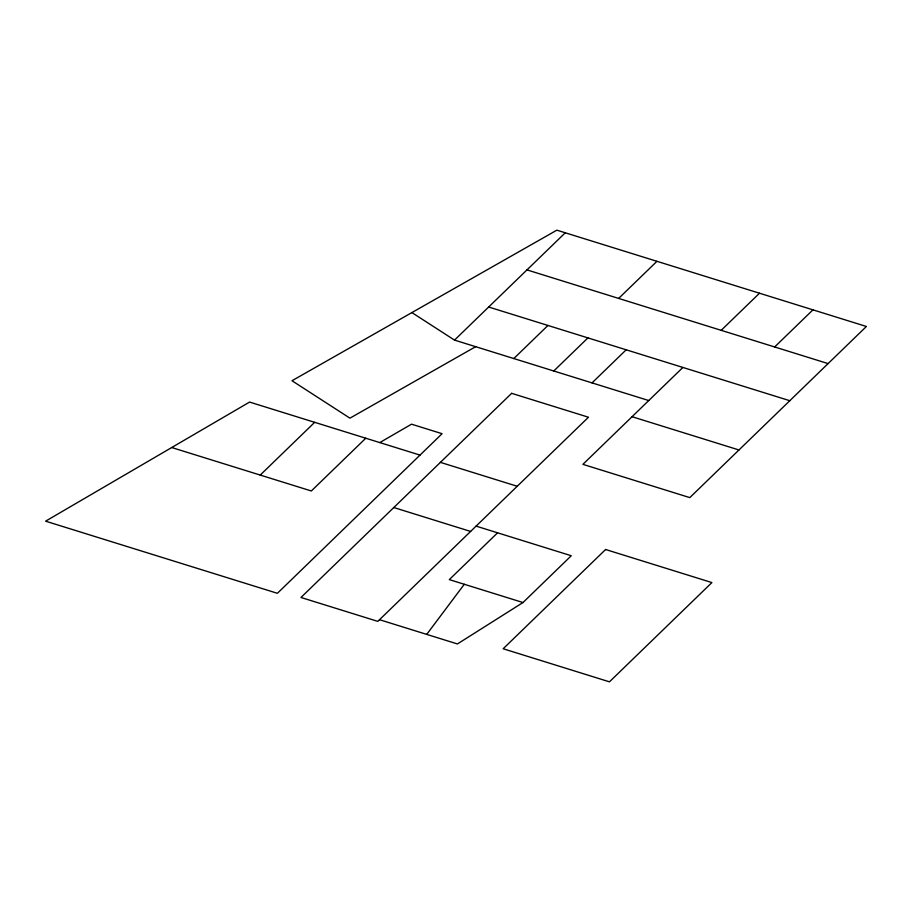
<?xml version="1.0" encoding="UTF-8"?>
<svg xmlns="http://www.w3.org/2000/svg" width="912" height="912" viewBox="0 0 912 912"><rect width="100%" height="100%" fill="white"/><g stroke="black" fill="none" stroke-linecap="round" stroke-linejoin="round"><path stroke-width="1.37" d="M426.725 634.387L464.299 584.273M260.239 475.072L314.686 422.324M411.893 312.577L454.518 340.108L565.28 232.777M365.78 438.227L311.334 490.975L171.718 447.53M513.798 358.553L547.952 325.459M618.655 298.418L656.948 261.311M553.778 370.99L587.932 337.896M592.036 382.892L626.191 349.798M497.587 532.813L449.308 579.61L522.986 602.536L571.277 555.739L476.087 526.121M682.906 367.445L582.905 464.345L689.803 497.61L866.4 326.473L556.856 230.166L292 380.737L349.934 418.163L475.665 346.685M721.198 330.326L759.502 293.219M774.653 346.959L812.957 309.852M522.986 602.536L457.425 643.952L379.517 619.704M379.791 442.582L411.54 424.183L442.092 433.702L277.396 593.302L45.6 521.174L249.58 402.067L420.01 455.099M526.976 269.895L828.096 363.592M488.672 307.013L789.803 400.71M454.518 340.108L648.751 400.539M632.062 416.716L738.959 449.969M440.405 462.361L517.218 486.267M393.79 507.528L470.615 531.434M511.643 393.334L300.971 597.474L377.796 621.368L588.468 417.229L511.643 393.334M605.602 549.503L503.162 648.763L609.455 681.834L711.896 582.574L605.602 549.503"/></g></svg>
